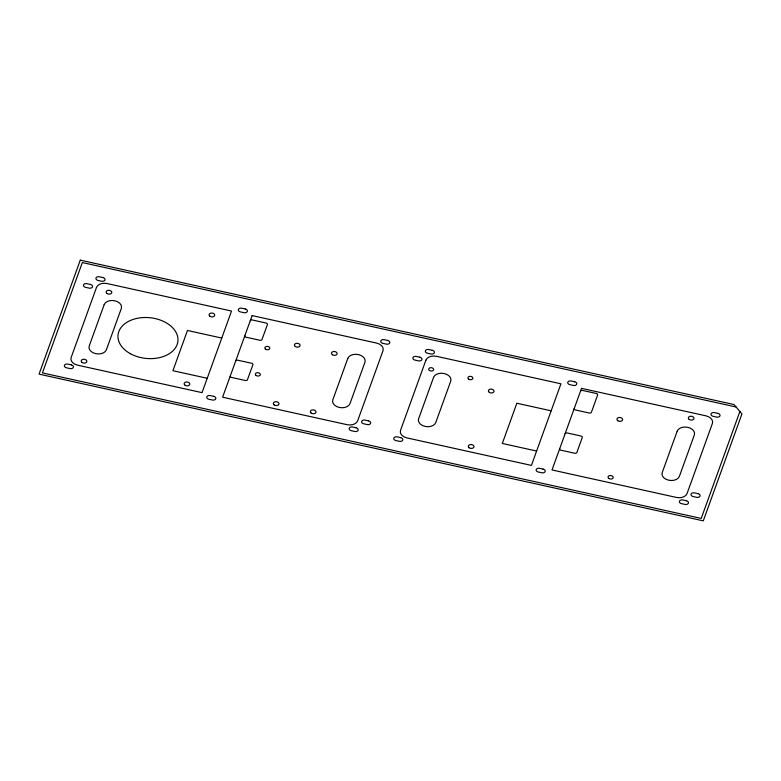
<?xml version="1.0" encoding="UTF-8"?>
<svg xmlns="http://www.w3.org/2000/svg" width="781" height="781" viewBox="0 0 781 781"><rect width="100%" height="100%" fill="white"/><g stroke="black" fill="none" stroke-linecap="round" stroke-linejoin="round"><path stroke-width="1.17" d="M739.89 411.489L701.221 518.428L42.438 372.908L82.327 262.572L736.034 406.969M221.775 338.056L187.46 330.48L172.913 370.702L207.229 378.277M551.161 410.816L516.856 403.23L502.31 443.462L536.625 451.037M250.252 320.766A1.767 1.201 5.9 0 1 252.38 319.995L266.106 323.031A1.767 1.201 5.9 0 1 267.414 324.554L262.006 339.501A1.767 1.201 5.9 0 1 259.878 340.272L246.152 337.236A1.767 1.201 5.9 0 1 244.853 335.703M580.478 391.222A1.767 1.201 5.9 0 1 582.606 390.451L596.333 393.487A1.767 1.201 5.9 0 1 597.631 395.01L591.402 412.251A1.767 1.201 5.9 0 1 589.274 413.022L575.548 409.996A1.767 1.201 5.9 0 1 574.25 408.463M559.704 448.694A1.767 1.201 5.9 0 0 561.002 450.217L574.728 453.253A1.767 1.201 5.9 0 0 576.856 452.482L582.255 437.536A1.767 1.201 5.9 0 0 580.957 436.013L567.231 432.977A1.767 1.201 5.9 0 0 565.102 433.748M230.307 375.934A1.767 1.201 5.9 0 0 231.606 377.457L245.332 380.493A1.767 1.201 5.9 0 0 247.46 379.722L252.868 364.786A1.767 1.201 5.9 0 0 251.56 363.253L237.844 360.226A1.767 1.201 5.9 0 0 235.706 360.988M80.267 260.151L39.05 374.128L703.29 520.849L741.95 413.92L733.974 404.538L80.267 260.151M96.502 287.428L71.149 357.532A8.855 6.014 5.9 0 0 77.651 365.176L202.035 392.648L231.537 311.043L107.153 283.571A8.855 6.014 5.9 0 0 96.502 287.428M104.176 304.639L89.21 346.012A8.855 6.014 5.9 0 0 95.712 353.647A8.855 6.014 5.9 0 0 106.372 349.8L121.328 308.427A8.855 6.014 5.9 0 0 114.827 300.783A8.855 6.014 5.9 0 0 104.176 304.639M252.126 315.592L222.614 397.197L346.998 424.669A8.855 6.014 5.9 0 0 357.659 420.813L383.002 350.708A8.855 6.014 5.9 0 0 376.501 343.064L252.126 315.592M347.789 358.44L332.823 399.823A8.855 6.014 5.9 0 0 339.325 407.457A8.855 6.014 5.9 0 0 349.986 403.611L364.942 362.238A8.855 6.014 5.9 0 0 358.44 354.594A8.855 6.014 5.9 0 0 347.789 358.44M425.899 360.187L400.546 430.292A8.855 6.014 5.9 0 0 407.047 437.936L531.422 465.408L560.934 383.803L436.55 356.331A8.855 6.014 5.9 0 0 425.899 360.187M433.562 377.389L418.606 418.762A8.855 6.014 5.9 0 0 425.108 426.406A8.855 6.014 5.9 0 0 435.759 422.56L450.725 381.177A8.855 6.014 5.9 0 0 444.223 373.543A8.855 6.014 5.9 0 0 433.562 377.389M581.523 388.352L552.011 469.957L676.395 497.429A8.855 6.014 5.9 0 0 687.046 493.572L712.399 423.468A8.855 6.014 5.9 0 0 705.897 415.824L581.523 388.352M677.186 431.2L662.22 472.573A8.855 6.014 5.9 0 0 668.721 480.217A8.855 6.014 5.9 0 0 679.382 476.361L694.338 434.988A8.855 6.014 5.9 0 0 687.836 427.353A8.855 6.014 5.9 0 0 677.186 431.2M102.858 277.538L99.421 276.777A2.831 1.923 5.9 0 0 96.014 278.007A2.831 1.923 5.9 0 0 98.094 280.457L101.53 281.209A2.831 1.923 5.9 0 0 104.937 279.979A2.831 1.923 5.9 0 0 102.858 277.538M245.254 308.983L241.817 308.231A2.831 1.923 5.9 0 0 238.41 309.461A2.831 1.923 5.9 0 0 240.489 311.912L243.916 312.664A2.831 1.923 5.9 0 0 247.333 311.434A2.831 1.923 5.9 0 0 245.254 308.983M387.64 340.438L384.213 339.686A2.831 1.923 5.9 0 0 380.806 340.916A2.831 1.923 5.9 0 0 382.885 343.357L386.312 344.118A2.831 1.923 5.9 0 0 389.729 342.888A2.831 1.923 5.9 0 0 387.64 340.438M432.254 350.288L428.818 349.537A2.831 1.923 5.9 0 0 425.411 350.767A2.831 1.923 5.9 0 0 427.49 353.217L430.917 353.969A2.831 1.923 5.9 0 0 434.334 352.739A2.831 1.923 5.9 0 0 432.254 350.288M574.64 381.743L571.214 380.991A2.831 1.923 5.9 0 0 567.807 382.221A2.831 1.923 5.9 0 0 569.886 384.662L573.313 385.423A2.831 1.923 5.9 0 0 576.72 384.193A2.831 1.923 5.9 0 0 574.64 381.743M717.895 413.383L714.469 412.632A2.831 1.923 5.9 0 0 711.052 413.862A2.831 1.923 5.9 0 0 713.131 416.302L716.567 417.064A2.831 1.923 5.9 0 0 719.975 415.834A2.831 1.923 5.9 0 0 717.895 413.383M90.391 284.44L86.964 283.679A2.831 1.923 5.9 0 0 83.547 284.909A2.831 1.923 5.9 0 0 85.627 287.359L89.063 288.121A2.831 1.923 5.9 0 0 92.47 286.881A2.831 1.923 5.9 0 0 90.391 284.44M419.787 357.2L416.351 356.439A2.831 1.923 5.9 0 0 412.944 357.669A2.831 1.923 5.9 0 0 415.023 360.119L418.46 360.871A2.831 1.923 5.9 0 0 421.867 359.641A2.831 1.923 5.9 0 0 419.787 357.2M368.525 420.881L365.088 420.129A2.831 1.923 5.9 0 0 361.681 421.359A2.831 1.923 5.9 0 0 363.761 423.8L367.197 424.561A2.831 1.923 5.9 0 0 370.604 423.331A2.831 1.923 5.9 0 0 368.525 420.881M697.921 493.641L694.485 492.879A2.831 1.923 5.9 0 0 691.078 494.119A2.831 1.923 5.9 0 0 693.157 496.56L696.593 497.321A2.831 1.923 5.9 0 0 700.001 496.091A2.831 1.923 5.9 0 0 697.921 493.641M71.276 364.883L67.84 364.122A2.831 1.923 5.9 0 0 64.432 365.362A2.831 1.923 5.9 0 0 66.512 367.802L69.939 368.564A2.831 1.923 5.9 0 0 73.355 367.324A2.831 1.923 5.9 0 0 71.276 364.883M213.662 396.338L210.235 395.576A2.831 1.923 5.9 0 0 206.828 396.807A2.831 1.923 5.9 0 0 208.908 399.257L212.334 400.009A2.831 1.923 5.9 0 0 215.751 398.779A2.831 1.923 5.9 0 0 213.662 396.338M356.058 427.783L352.631 427.031A2.831 1.923 5.9 0 0 349.224 428.261A2.831 1.923 5.9 0 0 351.304 430.712L354.73 431.463A2.831 1.923 5.9 0 0 358.137 430.233A2.831 1.923 5.9 0 0 356.058 427.783M400.663 437.643L397.236 436.882A2.831 1.923 5.9 0 0 393.829 438.112A2.831 1.923 5.9 0 0 395.908 440.562L399.335 441.314A2.831 1.923 5.9 0 0 402.742 440.084A2.831 1.923 5.9 0 0 400.663 437.643M543.059 469.088L539.632 468.336A2.831 1.923 5.9 0 0 536.225 469.566A2.831 1.923 5.9 0 0 538.304 472.017L541.731 472.769A2.831 1.923 5.9 0 0 545.138 471.539A2.831 1.923 5.9 0 0 543.059 469.088M686.314 500.738L682.887 499.977A2.831 1.923 5.9 0 0 679.47 501.207A2.831 1.923 5.9 0 0 681.549 503.657L684.986 504.409A2.831 1.923 5.9 0 0 688.393 503.179A2.831 1.923 5.9 0 0 686.314 500.738M469.215 447.777A2.831 1.923 5.9 0 0 473.911 447.093A2.831 1.923 5.9 0 0 470.367 444.584A2.831 1.923 5.9 0 0 469.215 447.777M489.267 392.306A2.831 1.923 5.9 0 0 493.963 391.623A2.831 1.923 5.9 0 0 490.419 389.123A2.831 1.923 5.9 0 0 489.267 392.306M429.472 370.487A2.48 1.679 5.9 0 0 433.582 369.891A2.48 1.679 5.9 0 0 430.487 367.705A2.48 1.679 5.9 0 0 429.472 370.487M468.698 379.156A2.48 1.679 5.9 0 0 472.798 378.551A2.48 1.679 5.9 0 0 469.703 376.364A2.48 1.679 5.9 0 0 468.698 379.156M82.093 362.472A2.831 1.923 5.9 0 0 86.789 361.788A2.831 1.923 5.9 0 0 83.245 359.289A2.831 1.923 5.9 0 0 82.093 362.472M185.029 385.209A2.831 1.923 5.9 0 0 189.724 384.525A2.831 1.923 5.9 0 0 186.181 382.026A2.831 1.923 5.9 0 0 185.029 385.209M209.962 316.246A2.831 1.923 5.9 0 0 214.658 315.563A2.831 1.923 5.9 0 0 211.114 313.064A2.831 1.923 5.9 0 0 209.962 316.246M107.026 293.51A2.831 1.923 5.9 0 0 111.722 292.826A2.831 1.923 5.9 0 0 108.178 290.327A2.831 1.923 5.9 0 0 107.026 293.51M130.29 353.656A30.098 20.443 5.9 0 0 177.814 341.912A30.098 20.443 5.9 0 0 135.826 318.648A30.098 20.443 5.9 0 0 130.29 353.656M617.82 420.705A2.831 1.923 5.9 0 0 622.516 420.022A2.831 1.923 5.9 0 0 618.972 417.513A2.831 1.923 5.9 0 0 617.82 420.705M608.829 478.46A2.587 1.757 5.9 0 0 613.114 477.835A2.587 1.757 5.9 0 0 609.883 475.551A2.587 1.757 5.9 0 0 608.829 478.46M689.213 419.446A2.831 1.923 5.9 0 0 693.909 418.762A2.831 1.923 5.9 0 0 690.365 416.263A2.831 1.923 5.9 0 0 689.213 419.446M274.209 404.909A2.831 1.923 5.9 0 0 278.905 404.226A2.831 1.923 5.9 0 0 275.361 401.717A2.831 1.923 5.9 0 0 274.209 404.909M295.316 346.52A2.831 1.923 5.9 0 0 300.011 345.837A2.831 1.923 5.9 0 0 296.468 343.337A2.831 1.923 5.9 0 0 295.316 346.52M332.364 354.701A2.831 1.923 5.9 0 0 337.05 354.018A2.831 1.923 5.9 0 0 333.516 351.518A2.831 1.923 5.9 0 0 332.364 354.701M311.248 413.09A2.831 1.923 5.9 0 0 315.944 412.407A2.831 1.923 5.9 0 0 312.4 409.898A2.831 1.923 5.9 0 0 311.248 413.09M265.628 349.214A2.48 1.679 5.9 0 0 269.738 348.619A2.48 1.679 5.9 0 0 266.633 346.432A2.48 1.679 5.9 0 0 265.628 349.214M256.129 375.495A2.48 1.679 5.9 0 0 260.239 374.89A2.48 1.679 5.9 0 0 257.134 372.703A2.48 1.679 5.9 0 0 256.129 375.495"/></g></svg>
